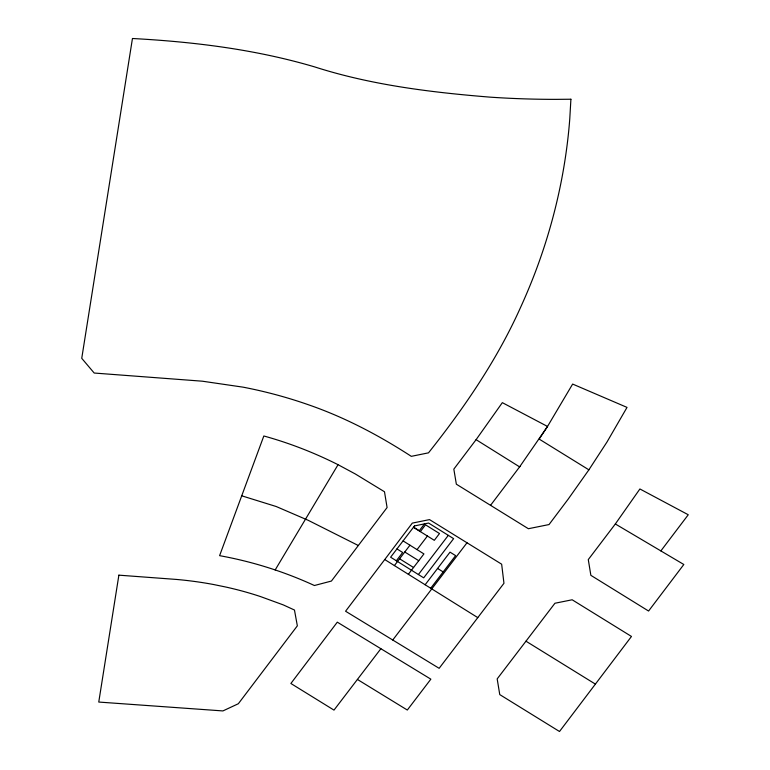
<?xml version="1.0" encoding="UTF-8"?>
<svg xmlns="http://www.w3.org/2000/svg" width="770" height="770" viewBox="0 0 770 770"><rect width="100%" height="100%" fill="white"/><g stroke="black" fill="none" stroke-linecap="round" stroke-linejoin="round"><path stroke-width="1.16" d="M275.169 569.954L338.059 464.695L355.317 473.974L384.49 491.761L387.089 507.546L331.418 581.052L314.401 585.518C284.236 571.619 252.3 561.571 219.604 555.661L263.831 435.984C289.443 443.039 314.324 452.75 338.059 464.695M588.886 469.835L607.029 441.951L627.021 407.397L572.639 384.066L547.518 426.455L519.615 466.889L476.091 439.67L453.828 469.132L456.35 484.195L528.384 528.721L549.029 524.562L568.173 499.143L588.886 469.835L539.183 439.092L547.518 426.455L502.338 402.652L476.091 439.67M615.336 523.975L683.827 564.497L648.581 611.034L590.86 575.334L588.28 559.597L615.336 523.975L639.899 488.969L688.255 514.755L660.872 550.906M520.039 466.322L490.548 505.322M384.74 559.549L412.306 523.109L429.506 519.606L501.655 564.198L503.955 583.285L439.141 668.322L345.576 611.236L384.74 559.549L477.775 617.617M595.393 684.116L631.477 636.453L572.158 599.782L554.939 603.247L497.179 678.89L499.759 694.598L559.501 731.5L595.393 684.116L525.968 641.198M396.338 560.772L402.672 552.475L396.954 548.914M424.501 523.889L419.265 530.732L413.557 527.171M394.404 565.584L409.967 545.199M420.343 531.608L425.521 524.822L439.497 533.533L434.309 540.328L413.452 527.315M417.042 549.616L427.417 536.026M408.369 574.295L423.933 553.919L403.076 540.906M418.399 574.535L448.313 535.352M425.127 584.757L450.026 552.148L455.619 555.632L430.719 588.241M380.89 648.696L333.988 710.113L290.877 683.481L337.298 622.16L430.853 679.169L407.32 710.036L357.415 679.448M392.748 640.014L466.995 542.783M241.742 495.813L276.199 506.516L308.192 520.308L358.32 545.516M437.581 568.452L443.164 571.937M404.779 551.994L418.745 560.714M399.592 558.789L413.557 567.5M570.907 99.234L569.781 118.657A591.581 534.39 -21.2 0 1 566.768 147.705C561.186 190.055 550.569 231.712 535.487 271.666A632.93 571.754 -21.2 0 1 520.058 308.529C496.544 360.697 463.973 408.148 428.505 452.837L411.305 456.341C379.061 435.425 344.854 417.33 308.462 404.77A468.593 423.298 -21.2 0 0 243.06 387.156L202.346 381.198L94.2 373.036L81.745 358.329L132.45 38.5C193.915 41.821 255.486 49.395 314.661 66.903C371.381 85.095 431.046 92.361 490.23 97.155A915.434 826.942 -21.2 0 0 556.161 99.359L570.907 99.234M118.878 575.161L98.762 702.057L222.905 710.931L238.344 703.732L297.345 625.837L294.467 610.032L283.312 604.912L260.578 596.596A350.802 316.894 -21.2 0 0 225.292 586.923L213.271 584.459A375.596 339.281 -21.2 0 0 176.532 579.444L118.878 575.161M414.51 525.92L390.621 557.201L423.692 577.837L453.617 538.654L428.601 523.051L414.51 525.92"/></g></svg>
